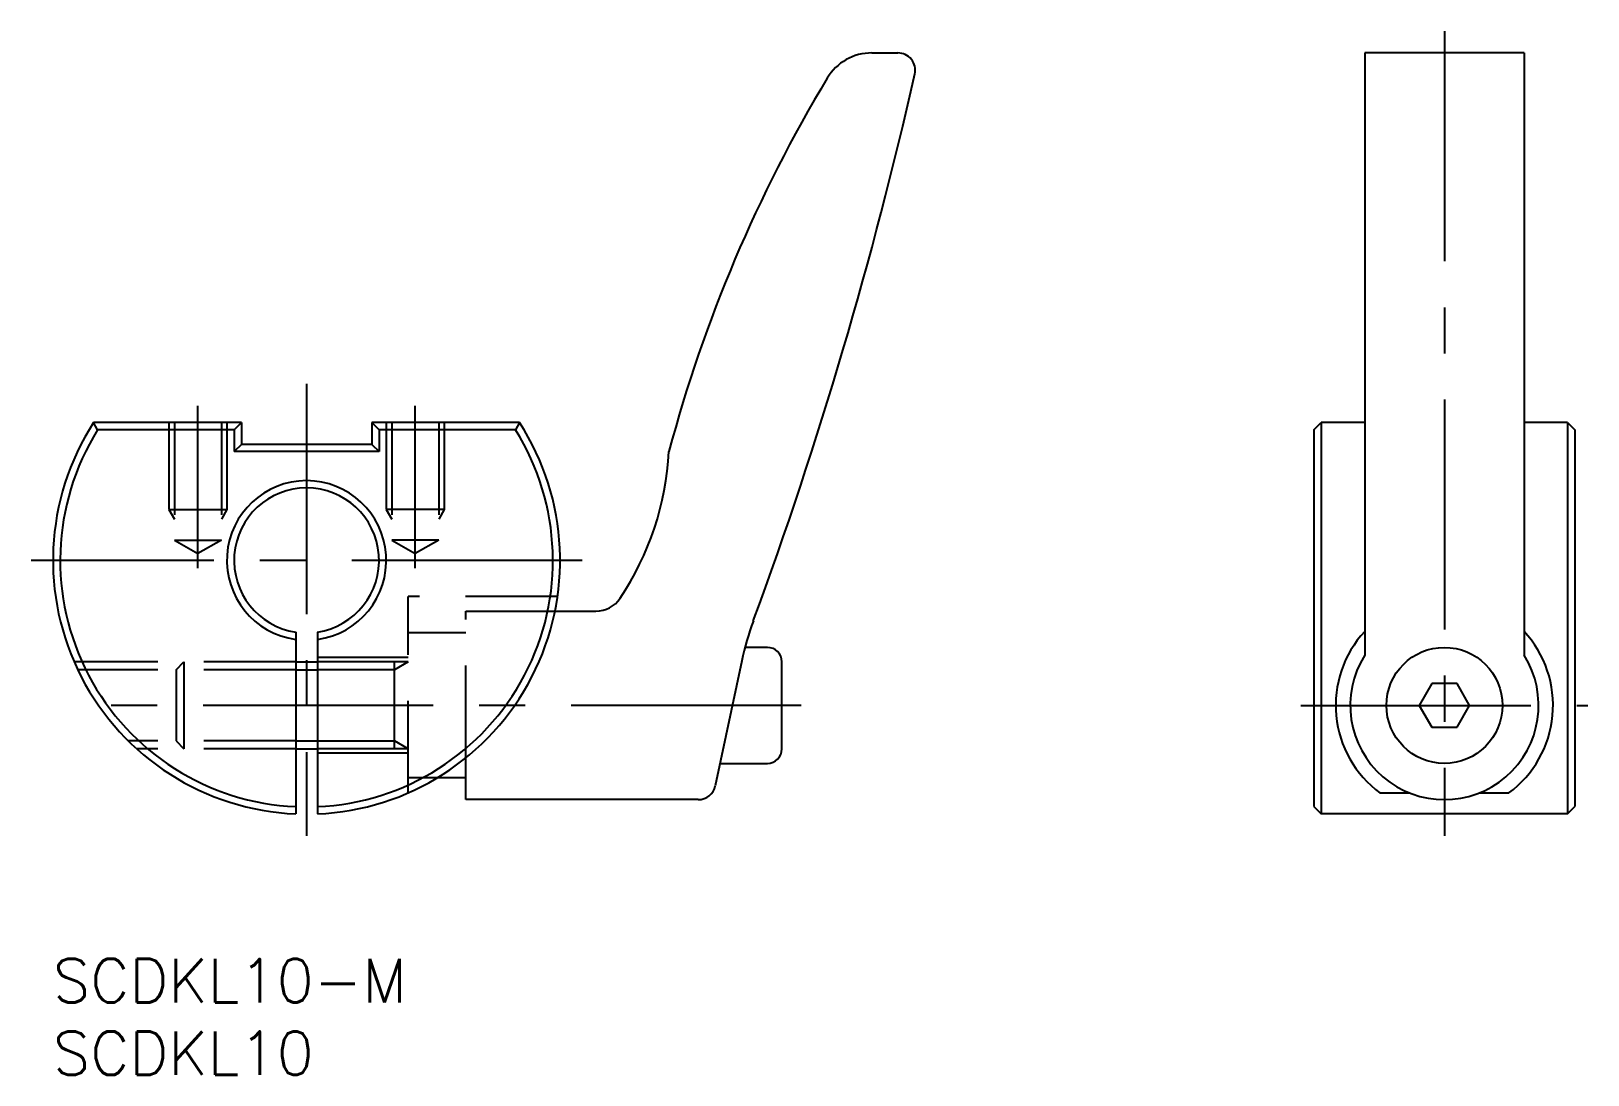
# Model space of a CAD drawing. Extents: x -2 to 106, y -8 to 64.
import ezdxf

# ---------------------------------------------------------------- set-up
doc = ezdxf.new("R2010")
doc.units = 0
doc.header["$LTSCALE"] = 0.5
doc.linetypes.add('CENTER', pattern=[50.8, 31.75, -6.35, 6.35, -6.35])
doc.linetypes.add('DASHED', pattern=[19.05, 12.7, -6.35])
doc.layers.get('0').update_dxf_attribs({"linetype": 'CONTINUOUS'})
for name, color, linetype in [('MSM_CENTER', 1, 'CENTER'), ('MSM_CONTINUOUS', 7, 'CONTINUOUS'), ('MSM_DASHED', 4, 'DASHED'), ('MSM_NARROW', 5, 'CONTINUOUS'), ('MSM_PART_NUMBER', 7, 'CONTINUOUS')]:
    doc.layers.add(name, color=color, linetype=linetype)
doc.styles.get("Standard").update_dxf_attribs({"font": 'txt.shx', "height": 3, "bigfont": 'bigfont.shx'})

# ---------------------------------------------------------------- blocks, each defined once
blk = doc.blocks.new('*U7')
at = {"layer": 'MSM_PART_NUMBER'}
blk.add_text('SCDKL10-M', height=3, dxfattribs=at).set_placement((0, -3))
blk = doc.blocks.new('*U8')
at = {"layer": 'MSM_PART_NUMBER'}
blk.add_text('SCDKL10', height=3, dxfattribs=at).set_placement((0, -8))

msp = doc.modelspace()

# ---------------------------------------------------------------- linework, layer by layer
at = {"layer": 'MSM_CENTER'}
for p, q in [((96.02, 63.98), (96.02, 8.48)), ((17.5, 39.65), (17.5, 8.48)), ((10, 26.95), (10, 38.15)), ((25, 26.95), (25, 38.15)), ((36.51, 27.48), (-1.51, 27.48)), ((51.63, 17.48), (1.25, 17.48)), ((86.12, 17.48), (105.92, 17.48))]:
    msp.add_line(p, q, dxfattribs=at)
at = {"layer": 'MSM_CONTINUOUS'}
for p, q in [((56.51, 62.48), (58.3, 62.48)), ((90.52, 62.48), (90.52, 20.95)), ((101.52, 62.48), (90.52, 62.48)), ((101.52, 62.48), (101.52, 20.95)), ((13, 36.98), (2.8, 36.98)), ((3.08, 36.48), (2.8, 36.98)), ((13, 36.98), (12.5, 36.48)), ((13, 36.98), (13, 35.48)), ((32.2, 36.98), (22, 36.98)), ((22, 36.98), (22, 35.48)), ((22.5, 36.48), (22, 36.98)), ((32.2, 36.98), (31.92, 36.48)), ((87.02, 36.48), (87.52, 36.98)), ((87.52, 36.98), (87.52, 10)), ((90.52, 36.98), (87.52, 36.98)), ((104.52, 36.98), (101.52, 36.98)), ((104.52, 36.98), (104.52, 10)), ((104.52, 36.98), (105.02, 36.48)), ((12.5, 36.48), (3.08, 36.48)), ((12.5, 36.48), (12.5, 34.98)), ((13, 35.48), (12.5, 34.98)), ((22, 35.48), (13, 35.48)), ((22, 35.48), (22.5, 34.98)), ((31.92, 36.48), (22.5, 36.48)), ((22.5, 36.48), (22.5, 34.98)), ((87.02, 36.48), (87.02, 10.5)), ((105.02, 36.48), (105.02, 10.5)), ((22.5, 34.98), (12.5, 34.98)), ((34.65, 23.98), (37.47, 23.98)), ((16.75, 22.54), (16.75, 10)), ((18.25, 22.54), (18.25, 10)), ((16.75, 20.48), (18.25, 20.48)), ((47.53, 20.56), (45.7, 11.93)), ((49.3, 21.48), (47.76, 21.48)), ((50.3, 14.48), (50.3, 20.48)), ((95.15, 18.98), (94.29, 17.48)), ((96.89, 18.98), (95.15, 18.98)), ((97.75, 17.48), (96.89, 18.98)), ((94.29, 17.48), (95.15, 15.98)), ((96.89, 15.98), (97.75, 17.48)), ((95.15, 15.98), (96.89, 15.98)), ((16.75, 14.48), (18.25, 14.48)), ((28.5, 10.98), (28.5, 13.87)), ((46.03, 13.48), (49.3, 13.48)), ((28.5, 12.48), (26.51, 12.48)), ((44.53, 10.98), (28.5, 10.98)), ((91.57, 11.44), (93.62, 11.44)), ((98.42, 11.44), (100.47, 11.44)), ((87.02, 10.5), (87.52, 10)), ((104.52, 10), (87.52, 10)), ((104.52, 10), (105.02, 10.5))]:
    msp.add_line(p, q, dxfattribs=at)
msp.add_circle((96.02, 17.48), 4, dxfattribs=at)
for centre, radius, start, end in [((56.51, 58.88), 3.6, 90, 148.9817), ((58.3, 61.28), 1.2, 347.6766, 90), ((139.12, 9.19), 100, 148.9712, 165.0534), ((-233.19, 126.98), 300, 339.783, 347.3005), ((17.5, 27.48), 17.5, 147.1217, 267.5437), ((17.5, 27.48), 17.5, 272.4563, 32.8783), ((17.5, 27.48), 17, 148.0343, 267.4714), ((17.5, 27.48), 17, 272.5286, 31.9657), ((22.53, 36.02), 20, 326.1142, 357.0316), ((17.5, 27.48), 5.5, 277.8375, 262.1625), ((17.5, 27.48), 5, 278.6269, 261.3731), ((37.47, 25.98), 2, 270, 326.1142), ((67.1, 16.4), 20, 159.7924, 168), ((96.02, 17.48), 7.5, 137.1666, 233.6298), ((96.02, 17.48), 7.5, 306.3702, 42.8334), ((49.3, 20.48), 1, 0, 90), ((96.02, 17.48), 6.5, 147.7958, 32.2042), ((49.3, 14.48), 1, 270, 0), ((44.53, 12.18), 1.2, 270, 347.9739)]:
    msp.add_arc(centre, radius, start, end, dxfattribs=at)
at = {"layer": 'MSM_DASHED'}
for p, q in [((8, 36.98), (8, 30.98)), ((8.38, 36.98), (8.38, 28.88)), ((11.62, 36.98), (11.62, 28.88)), ((12, 36.98), (12, 30.98)), ((23, 36.98), (23, 30.98)), ((23.38, 36.98), (23.38, 28.88)), ((26.62, 36.98), (26.62, 28.88)), ((27, 36.98), (27, 30.98)), ((8, 30.98), (12, 30.98)), ((8, 30.98), (8.38, 30.33)), ((12, 30.98), (11.62, 30.33)), ((27, 30.98), (23, 30.98)), ((23, 30.98), (23.38, 30.33)), ((27, 30.98), (26.62, 30.33)), ((8.38, 28.88), (11.62, 28.88)), ((8.38, 28.88), (10, 27.95)), ((11.62, 28.88), (10, 27.95)), ((26.62, 28.88), (23.38, 28.88)), ((23.38, 28.88), (25, 27.95)), ((26.62, 28.88), (25, 27.95)), ((34.82, 24.98), (24.5, 24.98)), ((24.5, 11.44), (24.5, 24.98)), ((28.5, 23.98), (34.65, 23.98)), ((28.5, 13.87), (28.5, 23.98)), ((28.5, 22.48), (24.5, 22.48)), ((16.75, 20.48), (1.46, 20.48)), ((8.5, 19.94), (9.04, 20.48)), ((9.04, 20.48), (9.04, 14.48)), ((24.5, 20.78), (18.25, 20.78)), ((24.5, 20.48), (18.25, 20.48)), ((23.56, 14.48), (23.56, 20.48)), ((24.5, 20.48), (23.56, 19.94)), ((16.75, 19.94), (1.71, 19.94)), ((8.5, 19.94), (8.5, 15.03)), ((23.56, 19.94), (18.25, 19.94)), ((16.75, 15.03), (5.21, 15.03)), ((16.75, 14.48), (5.78, 14.48)), ((8.5, 15.03), (9.04, 14.48)), ((18.25, 15.03), (23.56, 15.03)), ((24.5, 14.48), (18.25, 14.48)), ((24.5, 14.18), (18.25, 14.18)), ((24.5, 14.48), (23.56, 15.03)), ((26.51, 12.48), (24.5, 12.48))]:
    msp.add_line(p, q, dxfattribs=at)
at = {"layer": 'MSM_NARROW'}
for p, q in [((16.75, 19.94), (18.25, 19.94)), ((16.75, 15.03), (18.25, 15.03))]:
    msp.add_line(p, q, dxfattribs=at)

# ---------------------------------------------------------------- block references
for name in ['*U7', '*U8']:
    msp.add_blockref(name, (0, 0))

doc.saveas('drawing.dxf')
